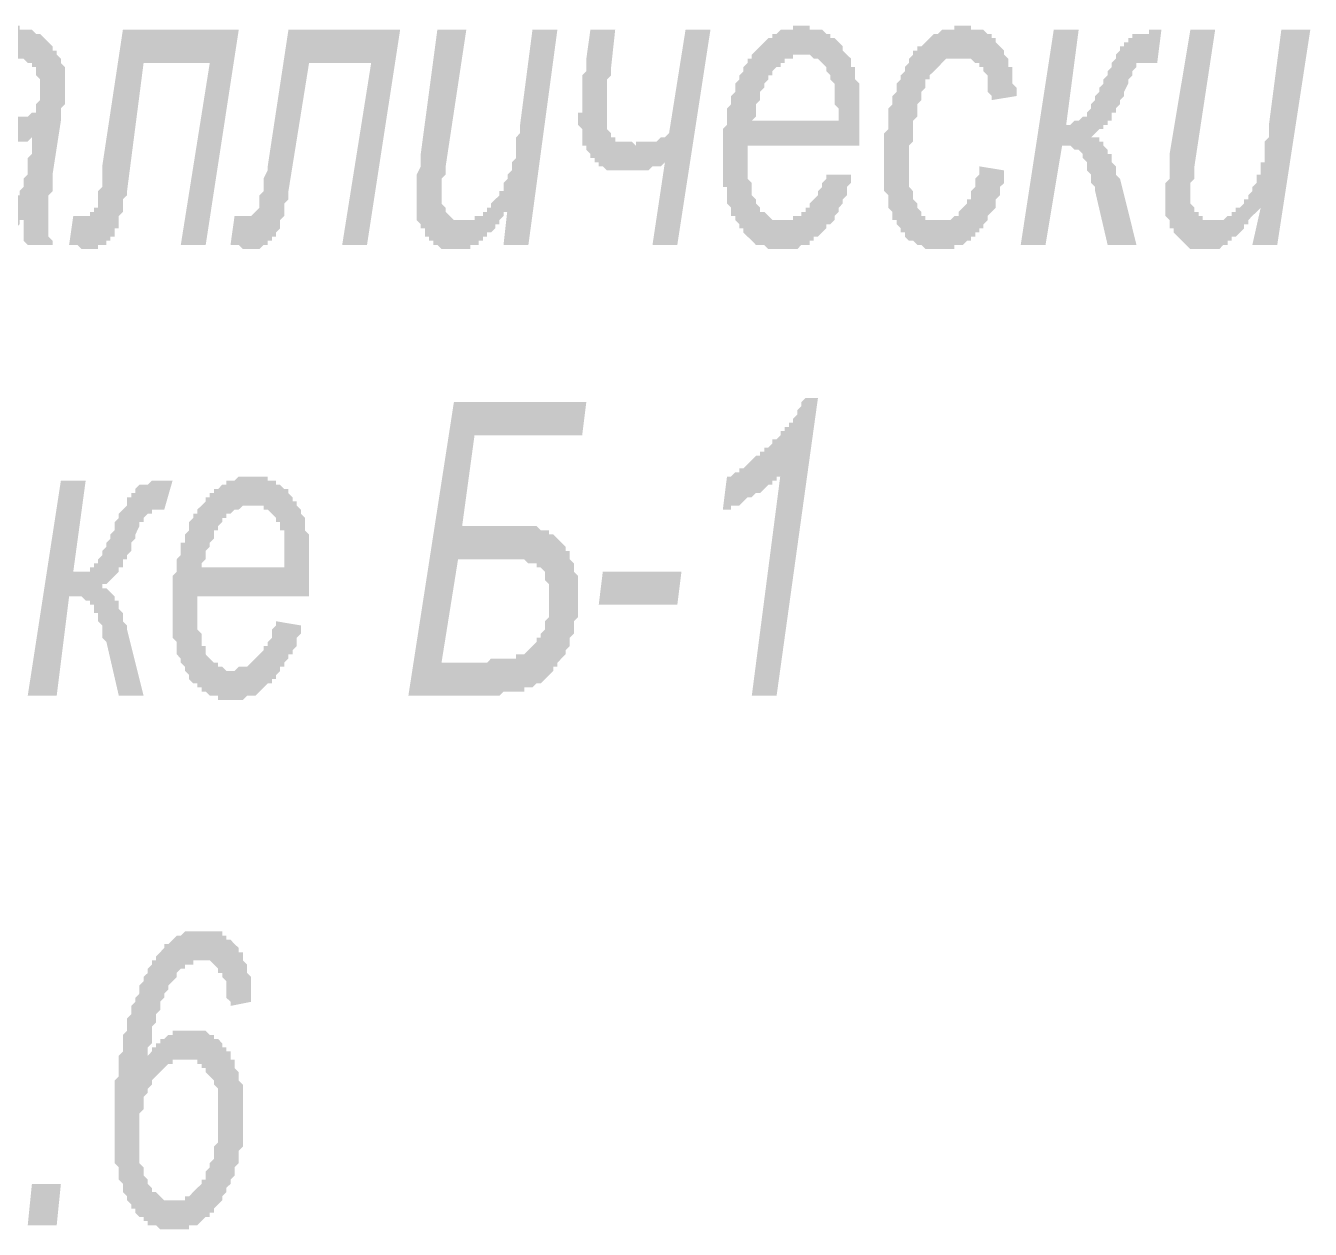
# Model space of a CAD drawing. Header units: millimetres. Extents: x 1372 to 666090, y 1285 to 31551.
# Drawn here: x 575433 to 576728, y 9583 to 10797 of the extents above; entities that cross this region are included whole.
import ezdxf

# ---------------------------------------------------------------- set-up
doc = ezdxf.new("R2010")
doc.units = ezdxf.units.MM
doc.layers.add('PDF _75-АЗ Штамп', color=7, linetype='Continuous')

msp = doc.modelspace()

# ---------------------------------------------------------------- hatches: boundary and pattern name
at = {"layer": 'PDF _75-АЗ Штамп', "transparency": 33554559}
h = msp.add_hatch(color=256, dxfattribs=at)
h.paths.add_polyline_path([(575431, 10600.7), (575426.9, 10600.7), (575426.9, 10596.5), (575422.7, 10592.4), (575422.7, 10592.4), (575418.5, 10588.2), (575414.4, 10588.2), (575414.4, 10584), (575410.2, 10584), (575410.2, 10579.9), (575406, 10579.9), (575406, 10579.9), (575401.9, 10575.7), (575397.7, 10575.7), (575397.7, 10575.7), (575393.5, 10571.5), (575389.3, 10571.5), (575389.3, 10571.5), (575385.2, 10571.5), (575381, 10571.5), (575381, 10571.5), (575376.8, 10571.5), (575376.8, 10571.5), (575372.7, 10571.5), (575368.5, 10571.5), (575368.5, 10571.5), (575364.3, 10571.5), (575360.1, 10575.7), (575360.1, 10575.7), (575356, 10575.7), (575351.8, 10579.9), (575351.8, 10579.9), (575347.6, 10584), (575347.6, 10584), (575343.5, 10588.2), (575343.5, 10592.4), (575339.3, 10592.4), (575339.3, 10596.5), (575339.3, 10600.7), (575335.1, 10604.9), (575335.1, 10609), (575335.1, 10609), (575335.1, 10613.2), (575335.1, 10617.4), (575331, 10621.6), (575331, 10625.7), (575331, 10629.9), (575331, 10634.1), (575331, 10638.2), (575331, 10642.4), (575331, 10646.6), (575335.1, 10650.8), (575335.1, 10654.9), (575335.1, 10659.1), (575335.1, 10659.1), (575339.3, 10663.3), (575339.3, 10663.3), (575339.3, 10667.4), (575339.3, 10671.6), (575343.5, 10675.8), (575343.5, 10675.8), (575347.6, 10679.9), (575347.6, 10684.1), (575351.8, 10684.1), (575351.8, 10688.3), (575356, 10688.3), (575356, 10692.5), (575360.1, 10692.5), (575364.3, 10692.5), (575364.3, 10696.6), (575368.5, 10696.6), (575372.7, 10696.6), (575372.7, 10696.6), (575376.8, 10700.8), (575376.8, 10700.8), (575381, 10700.8), (575381, 10700.8), (575385.2, 10700.8), (575385.2, 10700.8), (575389.3, 10700.8), (575393.5, 10700.8), (575397.7, 10700.8), (575401.9, 10700.8), (575401.9, 10700.8), (575406, 10700.8), (575410.2, 10705), (575414.4, 10705), (575418.5, 10705), (575418.5, 10705), (575422.7, 10705), (575426.9, 10705), (575431, 10705), (575431, 10705), (575435.2, 10705), (575439.4, 10709.1), (575439.4, 10709.1), (575443.6, 10709.1), (575443.6, 10709.1), (575443.6, 10709.1), (575443.6, 10713.3), (575443.6, 10717.5), (575447.7, 10721.7), (575447.7, 10725.8), (575447.7, 10730), (575447.7, 10734.2), (575447.7, 10734.2), (575447.7, 10738.3), (575447.7, 10742.5), (575443.6, 10746.7), (575443.6, 10750.8), (575443.6, 10755), (575439.4, 10755), (575439.4, 10759.2), (575435.2, 10759.2), (575435.2, 10759.2), (575431, 10763.4), (575426.9, 10763.4), (575426.9, 10763.4), (575422.7, 10763.4), (575418.5, 10763.4), (575418.5, 10763.4), (575414.4, 10763.4), (575410.2, 10763.4), (575406, 10763.4), (575406, 10763.4), (575401.9, 10763.4), (575397.7, 10763.4), (575397.7, 10763.4), (575393.5, 10759.2), (575393.5, 10759.2), (575389.3, 10755), (575389.3, 10755), (575385.2, 10750.8), (575385.2, 10750.8), (575381, 10746.7), (575381, 10742.5), (575376.8, 10742.5), (575376.8, 10738.3), (575376.8, 10734.2), (575372.7, 10730), (575372.7, 10725.8), (575372.7, 10725.8), (575347.6, 10730), (575347.6, 10734.2), (575347.6, 10738.3), (575351.8, 10742.5), (575351.8, 10746.7), (575351.8, 10746.7), (575356, 10750.8), (575356, 10755), (575356, 10759.2), (575360.1, 10763.4), (575360.1, 10763.4), (575364.3, 10767.5), (575364.3, 10771.7), (575368.5, 10771.7), (575368.5, 10775.9), (575372.7, 10775.9), (575372.7, 10780), (575372.7, 10780), (575376.8, 10784.2), (575381, 10784.2), (575381, 10784.2), (575385.2, 10788.4), (575385.2, 10788.4), (575389.3, 10788.4), (575393.5, 10792.6), (575393.5, 10792.6), (575397.7, 10792.6), (575401.9, 10792.6), (575401.9, 10792.6), (575406, 10796.7), (575410.2, 10796.7), (575414.4, 10796.7), (575414.4, 10796.7), (575414.4, 10796.7), (575418.5, 10796.7), (575422.7, 10796.7), (575426.9, 10796.7), (575426.9, 10792.6), (575431, 10792.6), (575435.2, 10792.6), (575435.2, 10792.6), (575439.4, 10792.6), (575443.6, 10788.4), (575443.6, 10788.4), (575447.7, 10788.4), (575451.9, 10784.2), (575451.9, 10784.2), (575456.1, 10780), (575456.1, 10780), (575460.2, 10775.9), (575460.2, 10775.9), (575460.2, 10771.7), (575464.4, 10771.7), (575464.4, 10767.5), (575468.6, 10763.4), (575468.6, 10759.2), (575468.6, 10759.2), (575472.8, 10755), (575472.8, 10750.8), (575472.8, 10746.7), (575472.8, 10742.5), (575472.8, 10738.3), (575472.8, 10734.2), (575472.8, 10734.2), (575472.8, 10730), (575472.8, 10725.8), (575472.8, 10721.7), (575472.8, 10717.5), (575468.6, 10713.3), (575468.6, 10709.1), (575468.6, 10705), (575468.6, 10700.8), (575460.2, 10646.6), (575460.2, 10642.4), (575460.2, 10638.2), (575460.2, 10629.9), (575456.1, 10625.7), (575456.1, 10621.6), (575456.1, 10617.4), (575456.1, 10617.4), (575456.1, 10613.2), (575456.1, 10609), (575456.1, 10604.9), (575456.1, 10604.9), (575456.1, 10600.7), (575456.1, 10596.5), (575456.1, 10592.4), (575456.1, 10592.4), (575456.1, 10584), (575460.2, 10579.9), (575460.2, 10575.7), (575460.2, 10575.7), (575435.2, 10575.7), (575431, 10579.9), (575431, 10584), (575431, 10588.2), (575431, 10592.4), (575431, 10596.5), (575431, 10600.7), (575431, 10600.7)], flags=0)
h.paths.add_polyline_path([(575439.4, 10684.1), (575439.4, 10684.1), (575435.2, 10679.9), (575431, 10679.9), (575431, 10679.9), (575426.9, 10679.9), (575426.9, 10679.9), (575422.7, 10679.9), (575422.7, 10679.9), (575418.5, 10675.8), (575414.4, 10675.8), (575414.4, 10675.8), (575410.2, 10675.8), (575406, 10675.8), (575406, 10675.8), (575401.9, 10675.8), (575397.7, 10675.8), (575393.5, 10675.8), (575389.3, 10671.6), (575389.3, 10671.6), (575385.2, 10671.6), (575381, 10671.6), (575381, 10671.6), (575376.8, 10671.6), (575376.8, 10667.4), (575376.8, 10667.4), (575372.7, 10667.4), (575372.7, 10667.4), (575368.5, 10663.3), (575364.3, 10659.1), (575364.3, 10659.1), (575364.3, 10654.9), (575364.3, 10654.9), (575360.1, 10650.8), (575360.1, 10646.6), (575360.1, 10642.4), (575360.1, 10638.2), (575356, 10638.2), (575356, 10634.1), (575356, 10629.9), (575360.1, 10625.7), (575360.1, 10621.6), (575360.1, 10617.4), (575360.1, 10613.2), (575364.3, 10613.2), (575364.3, 10609), (575364.3, 10609), (575368.5, 10604.9), (575368.5, 10604.9), (575372.7, 10600.7), (575372.7, 10600.7), (575376.8, 10600.7), (575381, 10600.7), (575381, 10600.7), (575385.2, 10600.7), (575385.2, 10600.7), (575389.3, 10600.7), (575393.5, 10600.7), (575393.5, 10600.7), (575397.7, 10600.7), (575401.9, 10600.7), (575401.9, 10604.9), (575406, 10604.9), (575410.2, 10604.9), (575410.2, 10609), (575414.4, 10609), (575414.4, 10613.2), (575418.5, 10617.4), (575418.5, 10617.4), (575422.7, 10621.6), (575422.7, 10625.7), (575426.9, 10625.7), (575426.9, 10629.9), (575431, 10634.1), (575431, 10634.1), (575431, 10638.2), (575431, 10642.4), (575431, 10642.4), (575435.2, 10646.6), (575435.2, 10650.8), (575435.2, 10654.9), (575435.2, 10659.1), (575435.2, 10663.3), (575439.4, 10667.4), (575439.4, 10671.6), (575439.4, 10675.8), (575439.4, 10679.9), (575439.4, 10684.1)], flags=0)
for points in [[(575531.1, 10792.6), (575647.9, 10792.6), (575614.6, 10575.7), (575589.5, 10575.7), (575618.7, 10759.2), (575552, 10759.2), (575535.3, 10629.9), (575535.3, 10625.7), (575531.1, 10621.6), (575531.1, 10617.4), (575531.1, 10613.2), (575531.1, 10609), (575527, 10604.9), (575527, 10600.7), (575527, 10596.5), (575527, 10592.4), (575522.8, 10592.4), (575522.8, 10588.2), (575522.8, 10588.2), (575522.8, 10584), (575518.6, 10584), (575518.6, 10579.9), (575514.5, 10579.9), (575514.5, 10575.7), (575510.3, 10575.7), (575506.1, 10575.7), (575506.1, 10571.5), (575501.9, 10571.5), (575497.8, 10571.5), (575497.8, 10571.5), (575493.6, 10571.5), (575493.6, 10571.5), (575489.4, 10571.5), (575489.4, 10571.5), (575485.3, 10575.7), (575481.1, 10575.7), (575476.9, 10575.7), (575476.9, 10575.7), (575481.1, 10604.9), (575481.1, 10604.9), (575485.3, 10604.9), (575489.4, 10604.9), (575489.4, 10604.9), (575493.6, 10604.9), (575497.8, 10604.9), (575497.8, 10609), (575501.9, 10609), (575501.9, 10613.2), (575501.9, 10613.2), (575506.1, 10613.2), (575506.1, 10617.4), (575506.1, 10617.4), (575506.1, 10621.6), (575506.1, 10625.7), (575506.1, 10629.9), (575510.3, 10634.1), (575510.3, 10638.2), (575510.3, 10642.4), (575510.3, 10650.8), (575510.3, 10654.9)], [(575698, 10792.6), (575810.6, 10792.6), (575777.2, 10575.7), (575752.2, 10575.7), (575781.4, 10759.2), (575718.8, 10759.2), (575698, 10629.9), (575698, 10625.7), (575698, 10621.6), (575693.8, 10617.4), (575693.8, 10613.2), (575693.8, 10609), (575693.8, 10604.9), (575689.6, 10600.7), (575689.6, 10596.5), (575689.6, 10592.4), (575689.6, 10592.4), (575685.5, 10588.2), (575685.5, 10588.2), (575685.5, 10584), (575681.3, 10584), (575681.3, 10579.9), (575677.1, 10579.9), (575677.1, 10575.7), (575672.9, 10575.7), (575672.9, 10575.7), (575668.8, 10571.5), (575664.6, 10571.5), (575660.4, 10571.5), (575660.4, 10571.5), (575660.4, 10571.5), (575656.3, 10571.5), (575656.3, 10571.5), (575652.1, 10571.5), (575647.9, 10575.7), (575643.7, 10575.7), (575643.7, 10575.7), (575639.6, 10575.7), (575643.7, 10604.9), (575647.9, 10604.9), (575647.9, 10604.9), (575652.1, 10604.9), (575656.3, 10604.9), (575656.3, 10604.9), (575660.4, 10604.9), (575664.6, 10609), (575664.6, 10609), (575668.8, 10613.2), (575668.8, 10613.2), (575668.8, 10613.2), (575668.8, 10617.4), (575668.8, 10617.4), (575668.8, 10621.6), (575668.8, 10625.7), (575672.9, 10629.9), (575672.9, 10634.1), (575672.9, 10638.2), (575672.9, 10642.4), (575677.1, 10650.8), (575677.1, 10654.9)], [(575919, 10613.2), (575919, 10609), (575914.8, 10609), (575914.8, 10604.9), (575910.7, 10600.7), (575910.7, 10596.5), (575906.5, 10596.5), (575906.5, 10592.4), (575902.3, 10588.2), (575898.2, 10588.2), (575898.2, 10584), (575894, 10584), (575894, 10579.9), (575889.8, 10579.9), (575889.8, 10575.7), (575885.6, 10575.7), (575881.5, 10575.7), (575881.5, 10571.5), (575877.3, 10571.5), (575877.3, 10571.5), (575873.1, 10571.5), (575869, 10571.5), (575869, 10571.5), (575864.8, 10571.5), (575864.8, 10571.5), (575860.6, 10571.5), (575860.6, 10571.5), (575856.5, 10571.5), (575852.3, 10571.5), (575852.3, 10571.5), (575848.1, 10575.7), (575843.9, 10575.7), (575843.9, 10579.9), (575839.8, 10579.9), (575839.8, 10584), (575835.6, 10584), (575835.6, 10588.2), (575835.6, 10592.4), (575831.4, 10592.4), (575831.4, 10596.5), (575827.3, 10600.7), (575827.3, 10604.9), (575827.3, 10609), (575827.3, 10613.2), (575827.3, 10617.4), (575827.3, 10621.6), (575827.3, 10621.6), (575827.3, 10625.7), (575827.3, 10629.9), (575827.3, 10629.9), (575827.3, 10634.1), (575827.3, 10638.2), (575827.3, 10642.4), (575827.3, 10646.6), (575831.4, 10654.9), (575831.4, 10659.1), (575831.4, 10663.3), (575831.4, 10667.4), (575848.1, 10792.6), (575877.3, 10792.6), (575856.5, 10654.9), (575856.5, 10646.6), (575852.3, 10642.4), (575852.3, 10638.2), (575852.3, 10634.1), (575852.3, 10629.9), (575852.3, 10625.7), (575852.3, 10625.7), (575852.3, 10621.6), (575852.3, 10617.4), (575856.5, 10613.2), (575856.5, 10609), (575856.5, 10609), (575856.5, 10609), (575860.6, 10604.9), (575860.6, 10604.9), (575864.8, 10600.7), (575869, 10600.7), (575869, 10600.7), (575873.1, 10600.7), (575877.3, 10600.7), (575877.3, 10600.7), (575881.5, 10600.7), (575885.6, 10600.7), (575885.6, 10604.9), (575889.8, 10604.9), (575894, 10604.9), (575894, 10609), (575898.2, 10609), (575898.2, 10613.2), (575902.3, 10613.2), (575902.3, 10617.4), (575906.5, 10621.6), (575906.5, 10621.6), (575910.7, 10625.7), (575910.7, 10629.9), (575914.8, 10629.9), (575914.8, 10634.1), (575914.8, 10638.2), (575919, 10642.4), (575919, 10646.6), (575919, 10646.6), (575923.2, 10650.8), (575923.2, 10654.9), (575923.2, 10659.1), (575923.2, 10659.1), (575927.4, 10663.3), (575927.4, 10667.4), (575927.4, 10671.6), (575927.4, 10675.8), (575927.4, 10679.9), (575927.4, 10684.1), (575931.5, 10688.3), (575931.5, 10692.5), (575931.5, 10696.6), (575944, 10792.6), (575969.1, 10792.6), (575939.9, 10575.7), (575914.8, 10575.7)], [(576002.4, 10792.6), (576027.4, 10792.6), (576023.3, 10755), (576023.3, 10746.7), (576019.1, 10742.5), (576019.1, 10738.3), (576019.1, 10734.2), (576019.1, 10730), (576019.1, 10725.8), (576019.1, 10721.7), (576019.1, 10717.5), (576019.1, 10713.3), (576019.1, 10709.1), (576019.1, 10709.1), (576019.1, 10705), (576019.1, 10700.8), (576019.1, 10696.6), (576019.1, 10692.5), (576019.1, 10692.5), (576023.3, 10688.3), (576023.3, 10684.1), (576023.3, 10684.1), (576027.4, 10684.1), (576027.4, 10679.9), (576031.6, 10679.9), (576035.8, 10679.9), (576035.8, 10679.9), (576040, 10679.9), (576044.1, 10679.9), (576048.3, 10675.8), (576048.3, 10675.8), (576048.3, 10679.9), (576052.5, 10679.9), (576056.6, 10679.9), (576060.8, 10679.9), (576060.8, 10679.9), (576065, 10679.9), (576069.2, 10679.9), (576069.2, 10679.9), (576073.3, 10684.1), (576077.5, 10684.1), (576077.5, 10684.1), (576081.7, 10688.3), (576098.3, 10792.6), (576123.4, 10792.6), (576090, 10575.7), (576065, 10575.7), (576077.5, 10659.1), (576073.3, 10654.9), (576069.2, 10654.9), (576069.2, 10654.9), (576065, 10654.9), (576060.8, 10650.8), (576060.8, 10650.8), (576056.6, 10650.8), (576052.5, 10650.8), (576052.5, 10650.8), (576048.3, 10650.8), (576044.1, 10650.8), (576044.1, 10650.8), (576040, 10650.8), (576035.8, 10650.8), (576035.8, 10650.8), (576031.6, 10650.8), (576027.4, 10650.8), (576023.3, 10650.8), (576023.3, 10650.8), (576019.1, 10650.8), (576014.9, 10654.9), (576014.9, 10654.9), (576010.8, 10654.9), (576010.8, 10659.1), (576006.6, 10659.1), (576006.6, 10663.3), (576006.6, 10663.3), (576002.4, 10663.3), (576002.4, 10667.4), (575998.3, 10671.6), (575998.3, 10675.8), (575994.1, 10675.8), (575994.1, 10679.9), (575994.1, 10684.1), (575994.1, 10688.3), (575994.1, 10692.5), (575989.9, 10696.6), (575989.9, 10700.8), (575989.9, 10700.8), (575989.9, 10705), (575989.9, 10705), (575989.9, 10709.1), (575994.1, 10709.1), (575994.1, 10713.3), (575994.1, 10717.5), (575994.1, 10721.7), (575994.1, 10725.8), (575994.1, 10730), (575994.1, 10734.2), (575994.1, 10738.3), (575994.1, 10746.7), (575998.3, 10750.8), (575998.3, 10759.2), (575998.3, 10763.4)], [(576394.5, 10654.9), (576419.5, 10650.8), (576419.5, 10646.6), (576419.5, 10642.4), (576419.5, 10638.2), (576415.3, 10634.1), (576415.3, 10629.9), (576415.3, 10625.7), (576411.1, 10621.6), (576411.1, 10617.4), (576411.1, 10613.2), (576407, 10609), (576407, 10609), (576402.8, 10604.9), (576402.8, 10600.7), (576402.8, 10600.7), (576398.6, 10596.5), (576398.6, 10592.4), (576394.5, 10592.4), (576394.5, 10588.2), (576390.3, 10588.2), (576390.3, 10584), (576386.1, 10584), (576386.1, 10579.9), (576382, 10579.9), (576377.8, 10575.7), (576377.8, 10575.7), (576373.6, 10575.7), (576369.4, 10575.7), (576369.4, 10571.5), (576365.3, 10571.5), (576361.1, 10571.5), (576361.1, 10571.5), (576356.9, 10571.5), (576352.8, 10571.5), (576352.8, 10571.5), (576348.6, 10571.5), (576348.6, 10571.5), (576344.4, 10571.5), (576340.2, 10571.5), (576340.2, 10571.5), (576336.1, 10575.7), (576331.9, 10575.7), (576331.9, 10575.7), (576327.7, 10579.9), (576327.7, 10579.9), (576323.6, 10579.9), (576319.4, 10584), (576319.4, 10588.2), (576315.2, 10588.2), (576315.2, 10592.4), (576315.2, 10592.4), (576311.1, 10596.5), (576311.1, 10600.7), (576306.9, 10600.7), (576306.9, 10604.9), (576306.9, 10609), (576302.7, 10613.2), (576302.7, 10613.2), (576302.7, 10617.4), (576302.7, 10621.6), (576302.7, 10625.7), (576298.5, 10629.9), (576298.5, 10634.1), (576298.5, 10638.2), (576298.5, 10642.4), (576298.5, 10646.6), (576298.5, 10650.8), (576298.5, 10654.9), (576298.5, 10654.9), (576298.5, 10659.1), (576298.5, 10663.3), (576298.5, 10667.4), (576298.5, 10671.6), (576298.5, 10675.8), (576298.5, 10679.9), (576298.5, 10684.1), (576298.5, 10688.3), (576302.7, 10692.5), (576302.7, 10696.6), (576302.7, 10700.8), (576302.7, 10705), (576302.7, 10709.1), (576302.7, 10713.3), (576306.9, 10717.5), (576306.9, 10721.7), (576306.9, 10725.8), (576306.9, 10725.8), (576311.1, 10730), (576311.1, 10734.2), (576311.1, 10738.3), (576315.2, 10742.5), (576315.2, 10746.7), (576315.2, 10746.7), (576319.4, 10750.8), (576319.4, 10755), (576323.6, 10759.2), (576323.6, 10763.4), (576323.6, 10763.4), (576327.7, 10767.5), (576327.7, 10771.7), (576331.9, 10771.7), (576331.9, 10775.9), (576336.1, 10775.9), (576336.1, 10775.9), (576340.2, 10780), (576340.2, 10780), (576344.4, 10784.2), (576344.4, 10784.2), (576348.6, 10788.4), (576352.8, 10788.4), (576352.8, 10788.4), (576356.9, 10792.6), (576361.1, 10792.6), (576361.1, 10792.6), (576365.3, 10792.6), (576369.4, 10792.6), (576369.4, 10796.7), (576373.6, 10796.7), (576377.8, 10796.7), (576377.8, 10796.7), (576382, 10796.7), (576386.1, 10796.7), (576386.1, 10792.6), (576390.3, 10792.6), (576394.5, 10792.6), (576394.5, 10792.6), (576398.6, 10792.6), (576402.8, 10788.4), (576402.8, 10788.4), (576407, 10788.4), (576407, 10784.2), (576411.1, 10784.2), (576411.1, 10780), (576415.3, 10775.9), (576415.3, 10775.9), (576419.5, 10771.7), (576419.5, 10771.7), (576419.5, 10767.5), (576423.7, 10763.4), (576423.7, 10759.2), (576423.7, 10755), (576427.8, 10755), (576427.8, 10750.8), (576427.8, 10746.7), (576427.8, 10742.5), (576427.8, 10738.3), (576432, 10734.2), (576432, 10730), (576432, 10725.8), (576432, 10725.8), (576407, 10721.7), (576407, 10725.8), (576402.8, 10730), (576402.8, 10734.2), (576402.8, 10738.3), (576402.8, 10742.5), (576402.8, 10746.7), (576398.6, 10750.8), (576398.6, 10750.8), (576398.6, 10755), (576394.5, 10755), (576394.5, 10759.2), (576390.3, 10759.2), (576386.1, 10763.4), (576386.1, 10763.4), (576382, 10763.4), (576377.8, 10763.4), (576377.8, 10763.4), (576373.6, 10763.4), (576373.6, 10763.4), (576369.4, 10763.4), (576365.3, 10763.4), (576365.3, 10763.4), (576361.1, 10763.4), (576356.9, 10759.2), (576356.9, 10759.2), (576352.8, 10755), (576352.8, 10755), (576348.6, 10750.8), (576348.6, 10750.8), (576348.6, 10750.8), (576344.4, 10746.7), (576344.4, 10742.5), (576340.2, 10742.5), (576340.2, 10738.3), (576340.2, 10734.2), (576336.1, 10730), (576336.1, 10725.8), (576336.1, 10721.7), (576331.9, 10717.5), (576331.9, 10713.3), (576331.9, 10709.1), (576331.9, 10709.1), (576331.9, 10705), (576327.7, 10700.8), (576327.7, 10696.6), (576327.7, 10692.5), (576327.7, 10688.3), (576327.7, 10684.1), (576327.7, 10679.9), (576323.6, 10675.8), (576323.6, 10671.6), (576323.6, 10667.4), (576323.6, 10663.3), (576323.6, 10659.1), (576323.6, 10654.9), (576323.6, 10654.9), (576323.6, 10650.8), (576323.6, 10642.4), (576323.6, 10638.2), (576323.6, 10634.1), (576327.7, 10629.9), (576327.7, 10625.7), (576327.7, 10625.7), (576327.7, 10621.6), (576331.9, 10617.4), (576331.9, 10613.2), (576331.9, 10613.2), (576336.1, 10609), (576336.1, 10604.9), (576340.2, 10604.9), (576340.2, 10600.7), (576344.4, 10600.7), (576348.6, 10600.7), (576348.6, 10600.7), (576352.8, 10600.7), (576352.8, 10600.7), (576356.9, 10600.7), (576361.1, 10600.7), (576361.1, 10600.7), (576365.3, 10600.7), (576365.3, 10600.7), (576369.4, 10604.9), (576373.6, 10604.9), (576373.6, 10609), (576377.8, 10613.2), (576377.8, 10613.2), (576377.8, 10613.2), (576382, 10617.4), (576382, 10621.6), (576386.1, 10621.6), (576386.1, 10625.7), (576386.1, 10629.9), (576390.3, 10634.1), (576390.3, 10638.2), (576390.3, 10642.4), (576394.5, 10646.6), (576394.5, 10650.8), (576394.5, 10654.9), (576394.5, 10654.9)], [(576469.5, 10792.6), (576494.6, 10792.6), (576482, 10696.6), (576486.2, 10696.6), (576486.2, 10696.6), (576490.4, 10700.8), (576494.6, 10700.8), (576494.6, 10700.8), (576498.7, 10705), (576498.7, 10705), (576502.9, 10705), (576502.9, 10709.1), (576502.9, 10709.1), (576507.1, 10713.3), (576507.1, 10713.3), (576507.1, 10717.5), (576511.2, 10721.7), (576511.2, 10725.8), (576515.4, 10730), (576515.4, 10734.2), (576519.6, 10738.3), (576519.6, 10742.5), (576519.6, 10742.5), (576523.8, 10746.7), (576523.8, 10750.8), (576527.9, 10755), (576527.9, 10759.2), (576532.1, 10763.4), (576532.1, 10767.5), (576536.3, 10771.7), (576536.3, 10771.7), (576536.3, 10775.9), (576540.4, 10775.9), (576540.4, 10780), (576540.4, 10780), (576544.6, 10780), (576544.6, 10784.2), (576548.8, 10784.2), (576548.8, 10788.4), (576552.9, 10788.4), (576552.9, 10788.4), (576557.1, 10788.4), (576561.3, 10788.4), (576565.5, 10788.4), (576565.5, 10792.6), (576578, 10792.6), (576573.8, 10759.2), (576565.5, 10759.2), (576565.5, 10759.2), (576561.3, 10759.2), (576557.1, 10759.2), (576557.1, 10759.2), (576552.9, 10759.2), (576552.9, 10755), (576552.9, 10755), (576548.8, 10750.8), (576548.8, 10746.7), (576544.6, 10742.5), (576544.6, 10738.3), (576544.6, 10738.3), (576540.4, 10730), (576540.4, 10725.8), (576536.3, 10721.7), (576536.3, 10721.7), (576536.3, 10717.5), (576532.1, 10713.3), (576532.1, 10709.1), (576527.9, 10709.1), (576527.9, 10705), (576527.9, 10700.8), (576527.9, 10700.8), (576523.8, 10700.8), (576523.8, 10696.6), (576519.6, 10696.6), (576519.6, 10692.5), (576515.4, 10692.5), (576511.2, 10688.3), (576511.2, 10688.3), (576507.1, 10684.1), (576511.2, 10684.1), (576515.4, 10684.1), (576515.4, 10679.9), (576519.6, 10679.9), (576519.6, 10675.8), (576523.8, 10671.6), (576523.8, 10671.6), (576523.8, 10667.4), (576527.9, 10667.4), (576527.9, 10663.3), (576527.9, 10659.1), (576532.1, 10654.9), (576532.1, 10650.8), (576532.1, 10646.6), (576536.3, 10642.4), (576536.3, 10642.4), (576552.9, 10575.7), (576523.8, 10575.7), (576511.2, 10629.9), (576511.2, 10634.1), (576507.1, 10638.2), (576507.1, 10642.4), (576507.1, 10646.6), (576502.9, 10650.8), (576502.9, 10654.9), (576502.9, 10659.1), (576498.7, 10663.3), (576498.7, 10663.3), (576498.7, 10667.4), (576498.7, 10667.4), (576494.6, 10671.6), (576494.6, 10671.6), (576490.4, 10671.6), (576486.2, 10675.8), (576486.2, 10675.8), (576482, 10675.8), (576477.9, 10675.8), (576477.9, 10675.8), (576461.2, 10575.7), (576436.2, 10575.7)], [(576678.1, 10613.2), (576673.9, 10609), (576673.9, 10609), (576669.7, 10604.9), (576665.6, 10600.7), (576665.6, 10596.5), (576661.4, 10596.5), (576661.4, 10592.4), (576657.2, 10588.2), (576657.2, 10588.2), (576653, 10584), (576648.9, 10584), (576648.9, 10579.9), (576644.7, 10579.9), (576644.7, 10575.7), (576640.5, 10575.7), (576640.5, 10575.7), (576636.4, 10571.5), (576632.2, 10571.5), (576632.2, 10571.5), (576628, 10571.5), (576628, 10571.5), (576623.8, 10571.5), (576623.8, 10571.5), (576619.7, 10571.5), (576619.7, 10571.5), (576615.5, 10571.5), (576611.3, 10571.5), (576611.3, 10571.5), (576607.2, 10571.5), (576603, 10575.7), (576603, 10575.7), (576598.8, 10579.9), (576598.8, 10579.9), (576594.7, 10584), (576594.7, 10584), (576590.5, 10588.2), (576590.5, 10592.4), (576586.3, 10592.4), (576586.3, 10596.5), (576586.3, 10600.7), (576582.1, 10604.9), (576582.1, 10609), (576582.1, 10613.2), (576582.1, 10617.4), (576582.1, 10621.6), (576582.1, 10621.6), (576582.1, 10625.7), (576582.1, 10629.9), (576582.1, 10629.9), (576582.1, 10634.1), (576582.1, 10638.2), (576586.3, 10642.4), (576586.3, 10646.6), (576586.3, 10654.9), (576586.3, 10659.1), (576586.3, 10663.3), (576586.3, 10667.4), (576607.2, 10792.6), (576632.2, 10792.6), (576611.3, 10654.9), (576611.3, 10646.6), (576611.3, 10642.4), (576607.2, 10638.2), (576607.2, 10634.1), (576607.2, 10629.9), (576607.2, 10625.7), (576607.2, 10625.7), (576607.2, 10621.6), (576607.2, 10617.4), (576611.3, 10613.2), (576611.3, 10609), (576611.3, 10609), (576615.5, 10609), (576615.5, 10604.9), (576619.7, 10604.9), (576619.7, 10600.7), (576623.8, 10600.7), (576628, 10600.7), (576628, 10600.7), (576632.2, 10600.7), (576636.4, 10600.7), (576636.4, 10600.7), (576640.5, 10600.7), (576644.7, 10604.9), (576644.7, 10604.9), (576648.9, 10604.9), (576648.9, 10609), (576653, 10609), (576653, 10613.2), (576657.2, 10613.2), (576661.4, 10617.4), (576661.4, 10621.6), (576665.6, 10621.6), (576665.6, 10625.7), (576669.7, 10629.9), (576669.7, 10629.9), (576669.7, 10634.1), (576673.9, 10638.2), (576673.9, 10642.4), (576673.9, 10646.6), (576678.1, 10646.6), (576678.1, 10650.8), (576678.1, 10654.9), (576678.1, 10659.1), (576682.2, 10659.1), (576682.2, 10663.3), (576682.2, 10667.4), (576682.2, 10671.6), (576682.2, 10675.8), (576682.2, 10679.9), (576686.4, 10684.1), (576686.4, 10688.3), (576686.4, 10692.5), (576686.4, 10696.6), (576698.9, 10792.6), (576728.1, 10792.6), (576694.8, 10575.7), (576669.7, 10575.7)], [(576165.1, 10121.1), (576194.3, 10346.3), (576194.3, 10346.3), (576194.3, 10342.1), (576190.1, 10342.1), (576190.1, 10338), (576185.9, 10338), (576185.9, 10333.8), (576181.8, 10333.8), (576177.6, 10329.6), (576177.6, 10329.6), (576173.4, 10325.4), (576173.4, 10325.4), (576169.2, 10325.4), (576165.1, 10321.3), (576165.1, 10321.3), (576160.9, 10321.3), (576156.7, 10317.1), (576156.7, 10317.1), (576152.6, 10312.9), (576148.4, 10312.9), (576144.2, 10312.9), (576144.2, 10308.8), (576140.1, 10308.8), (576135.9, 10308.8), (576140.1, 10342.1), (576144.2, 10342.1), (576148.4, 10346.3), (576148.4, 10346.3), (576152.6, 10346.3), (576152.6, 10350.5), (576156.7, 10350.5), (576160.9, 10354.6), (576160.9, 10354.6), (576165.1, 10358.8), (576165.1, 10358.8), (576169.2, 10363), (576173.4, 10363), (576173.4, 10367.1), (576177.6, 10367.1), (576177.6, 10371.3), (576181.8, 10371.3), (576185.9, 10375.5), (576185.9, 10379.7), (576190.1, 10379.7), (576194.3, 10383.8), (576194.3, 10388), (576198.4, 10388), (576198.4, 10392.2), (576202.6, 10392.2), (576202.6, 10396.3), (576206.8, 10396.3), (576206.8, 10400.5), (576206.8, 10400.5), (576211, 10404.7), (576211, 10404.7), (576211, 10408.9), (576215.1, 10413), (576215.1, 10417.2), (576219.3, 10421.4), (576219.3, 10421.4), (576231.8, 10421.4), (576190.1, 10121.1)], [(575468.6, 10338), (575493.6, 10338), (575481.1, 10246.2), (575485.3, 10246.2), (575489.4, 10246.2), (575493.6, 10246.2), (575493.6, 10246.2), (575497.8, 10246.2), (575497.8, 10250.4), (575501.9, 10250.4), (575501.9, 10254.5), (575506.1, 10254.5), (575506.1, 10254.5), (575506.1, 10258.7), (575510.3, 10262.9), (575510.3, 10262.9), (575510.3, 10267.1), (575514.5, 10271.2), (575514.5, 10275.4), (575518.6, 10279.6), (575518.6, 10283.7), (575522.8, 10287.9), (575522.8, 10287.9), (575522.8, 10296.2), (575527, 10300.4), (575527, 10304.6), (575531.1, 10308.8), (575531.1, 10308.8), (575535.3, 10312.9), (575535.3, 10317.1), (575535.3, 10321.3), (575539.5, 10321.3), (575539.5, 10325.4), (575543.7, 10325.4), (575543.7, 10329.6), (575543.7, 10329.6), (575543.7, 10329.6), (575547.8, 10333.8), (575552, 10333.8), (575552, 10333.8), (575556.2, 10333.8), (575560.3, 10338), (575560.3, 10338), (575564.5, 10338), (575568.7, 10338), (575581.2, 10338), (575572.8, 10308.8), (575568.7, 10308.8), (575564.5, 10308.8), (575560.3, 10308.8), (575560.3, 10304.6), (575556.2, 10304.6), (575556.2, 10304.6), (575556.2, 10304.6), (575552, 10300.4), (575552, 10296.2), (575547.8, 10296.2), (575547.8, 10292.1), (575543.7, 10283.7), (575543.7, 10283.7), (575543.7, 10279.6), (575539.5, 10275.4), (575539.5, 10271.2), (575539.5, 10267.1), (575535.3, 10262.9), (575535.3, 10258.7), (575531.1, 10258.7), (575531.1, 10254.5), (575531.1, 10250.4), (575527, 10250.4), (575527, 10250.4), (575527, 10246.2), (575522.8, 10242), (575522.8, 10242), (575518.6, 10237.9), (575518.6, 10237.9), (575514.5, 10233.7), (575510.3, 10233.7), (575510.3, 10233.7), (575510.3, 10229.5), (575514.5, 10229.5), (575518.6, 10225.3), (575518.6, 10225.3), (575522.8, 10221.2), (575522.8, 10221.2), (575522.8, 10217), (575527, 10217), (575527, 10212.8), (575527, 10208.7), (575531.1, 10204.5), (575531.1, 10200.3), (575531.1, 10196.2), (575535.3, 10192), (575535.3, 10187.8), (575535.3, 10187.8), (575552, 10121.1), (575527, 10121.1), (575514.5, 10175.3), (575510.3, 10179.5), (575510.3, 10187.8), (575510.3, 10192), (575506.1, 10196.2), (575506.1, 10200.3), (575506.1, 10204.5), (575501.9, 10204.5), (575501.9, 10208.7), (575501.9, 10212.8), (575497.8, 10212.8), (575497.8, 10212.8), (575497.8, 10217), (575493.6, 10217), (575489.4, 10221.2), (575489.4, 10221.2), (575485.3, 10221.2), (575481.1, 10221.2), (575481.1, 10221.2), (575476.9, 10221.2), (575464.4, 10121.1), (575435.2, 10121.1)]]:
    msp.add_hatch(color=256, dxfattribs=at).paths.add_polyline_path(points)
h = msp.add_hatch(color=256, dxfattribs=at)
h.paths.add_polyline_path([(576240.2, 10646.6), (576265.2, 10646.6), (576265.2, 10642.4), (576265.2, 10638.2), (576261, 10634.1), (576261, 10629.9), (576261, 10625.7), (576261, 10625.7), (576256.8, 10621.6), (576256.8, 10617.4), (576252.7, 10613.2), (576252.7, 10613.2), (576252.7, 10609), (576248.5, 10604.9), (576248.5, 10600.7), (576244.3, 10596.5), (576240.2, 10596.5), (576240.2, 10592.4), (576240.2, 10592.4), (576236, 10588.2), (576236, 10588.2), (576231.8, 10584), (576227.6, 10584), (576227.6, 10579.9), (576223.5, 10579.9), (576223.5, 10575.7), (576219.3, 10575.7), (576215.1, 10575.7), (576215.1, 10575.7), (576211, 10571.5), (576206.8, 10571.5), (576206.8, 10571.5), (576202.6, 10571.5), (576198.4, 10571.5), (576198.4, 10571.5), (576194.3, 10571.5), (576190.1, 10571.5), (576190.1, 10571.5), (576185.9, 10571.5), (576181.8, 10571.5), (576181.8, 10571.5), (576177.6, 10575.7), (576173.4, 10575.7), (576173.4, 10575.7), (576169.2, 10575.7), (576165.1, 10579.9), (576165.1, 10579.9), (576165.1, 10579.9), (576160.9, 10584), (576160.9, 10584), (576156.7, 10588.2), (576156.7, 10592.4), (576152.6, 10592.4), (576152.6, 10596.5), (576148.4, 10600.7), (576148.4, 10604.9), (576144.2, 10604.9), (576144.2, 10609), (576144.2, 10613.2), (576144.2, 10613.2), (576140.1, 10617.4), (576140.1, 10621.6), (576140.1, 10625.7), (576140.1, 10629.9), (576140.1, 10634.1), (576135.9, 10634.1), (576135.9, 10638.2), (576135.9, 10642.4), (576135.9, 10646.6), (576135.9, 10650.8), (576135.9, 10654.9), (576135.9, 10663.3), (576135.9, 10663.3), (576135.9, 10667.4), (576135.9, 10671.6), (576135.9, 10675.8), (576135.9, 10675.8), (576135.9, 10679.9), (576135.9, 10684.1), (576135.9, 10688.3), (576135.9, 10692.5), (576140.1, 10696.6), (576140.1, 10700.8), (576140.1, 10705), (576140.1, 10709.1), (576140.1, 10713.3), (576144.2, 10717.5), (576144.2, 10721.7), (576144.2, 10725.8), (576148.4, 10730), (576148.4, 10730), (576148.4, 10734.2), (576148.4, 10738.3), (576152.6, 10742.5), (576152.6, 10746.7), (576156.7, 10750.8), (576156.7, 10750.8), (576156.7, 10755), (576160.9, 10759.2), (576160.9, 10763.4), (576165.1, 10763.4), (576165.1, 10767.5), (576169.2, 10771.7), (576169.2, 10771.7), (576173.4, 10775.9), (576173.4, 10775.9), (576177.6, 10780), (576177.6, 10780), (576177.6, 10780), (576181.8, 10784.2), (576185.9, 10784.2), (576185.9, 10788.4), (576190.1, 10788.4), (576190.1, 10788.4), (576194.3, 10792.6), (576198.4, 10792.6), (576198.4, 10792.6), (576202.6, 10792.6), (576206.8, 10792.6), (576206.8, 10796.7), (576211, 10796.7), (576215.1, 10796.7), (576215.1, 10796.7), (576219.3, 10796.7), (576223.5, 10796.7), (576223.5, 10792.6), (576227.6, 10792.6), (576231.8, 10792.6), (576231.8, 10792.6), (576236, 10792.6), (576240.2, 10788.4), (576240.2, 10788.4), (576244.3, 10788.4), (576244.3, 10784.2), (576248.5, 10784.2), (576252.7, 10780), (576252.7, 10780), (576256.8, 10775.9), (576256.8, 10775.9), (576256.8, 10771.7), (576261, 10767.5), (576261, 10767.5), (576265.2, 10763.4), (576265.2, 10759.2), (576265.2, 10755), (576269.3, 10755), (576269.3, 10750.8), (576269.3, 10746.7), (576269.3, 10742.5), (576273.5, 10738.3), (576273.5, 10734.2), (576273.5, 10730), (576273.5, 10725.8), (576273.5, 10721.7), (576273.5, 10717.5), (576273.5, 10713.3), (576273.5, 10709.1), (576273.5, 10705), (576273.5, 10700.8), (576273.5, 10696.6), (576273.5, 10692.5), (576273.5, 10688.3), (576273.5, 10684.1), (576273.5, 10679.9), (576273.5, 10675.8), (576273.5, 10675.8), (576160.9, 10675.8), (576160.9, 10667.4), (576160.9, 10663.3), (576160.9, 10663.3), (576160.9, 10659.1), (576160.9, 10654.9), (576160.9, 10646.6), (576160.9, 10642.4), (576165.1, 10638.2), (576165.1, 10634.1), (576165.1, 10634.1), (576165.1, 10629.9), (576165.1, 10625.7), (576169.2, 10621.6), (576169.2, 10621.6), (576169.2, 10617.4), (576169.2, 10617.4), (576173.4, 10613.2), (576173.4, 10609), (576177.6, 10609), (576181.8, 10604.9), (576181.8, 10604.9), (576185.9, 10600.7), (576185.9, 10600.7), (576190.1, 10600.7), (576194.3, 10600.7), (576194.3, 10600.7), (576198.4, 10600.7), (576198.4, 10600.7), (576202.6, 10600.7), (576206.8, 10600.7), (576206.8, 10604.9), (576211, 10604.9), (576215.1, 10604.9), (576215.1, 10609), (576219.3, 10609), (576219.3, 10613.2), (576223.5, 10613.2), (576223.5, 10617.4), (576227.6, 10621.6), (576227.6, 10621.6), (576231.8, 10625.7), (576231.8, 10629.9), (576236, 10634.1), (576236, 10634.1), (576236, 10638.2), (576240.2, 10642.4), (576240.2, 10646.6), (576240.2, 10646.6)], flags=0)
h.paths.add_polyline_path([(576165.1, 10700.8), (576252.7, 10700.8), (576252.7, 10705), (576252.7, 10709.1), (576252.7, 10713.3), (576248.5, 10717.5), (576248.5, 10721.7), (576248.5, 10725.8), (576248.5, 10730), (576248.5, 10734.2), (576248.5, 10738.3), (576244.3, 10742.5), (576244.3, 10746.7), (576244.3, 10746.7), (576240.2, 10750.8), (576240.2, 10750.8), (576240.2, 10755), (576236, 10759.2), (576236, 10759.2), (576231.8, 10763.4), (576231.8, 10763.4), (576227.6, 10763.4), (576223.5, 10767.5), (576223.5, 10767.5), (576219.3, 10767.5), (576215.1, 10767.5), (576215.1, 10767.5), (576211, 10767.5), (576206.8, 10767.5), (576206.8, 10763.4), (576202.6, 10763.4), (576198.4, 10763.4), (576198.4, 10759.2), (576194.3, 10759.2), (576194.3, 10755), (576190.1, 10755), (576185.9, 10750.8), (576185.9, 10750.8), (576185.9, 10746.7), (576181.8, 10746.7), (576181.8, 10742.5), (576177.6, 10738.3), (576177.6, 10738.3), (576177.6, 10734.2), (576173.4, 10730), (576173.4, 10725.8), (576173.4, 10721.7), (576169.2, 10717.5), (576169.2, 10713.3), (576169.2, 10709.1), (576169.2, 10705), (576165.1, 10700.8), (576165.1, 10700.8)], flags=0)
h = msp.add_hatch(color=256, dxfattribs=at)
h.paths.add_polyline_path([(575864.8, 10417.2), (575998.3, 10417.2), (575994.1, 10383.8), (575885.6, 10383.8), (575873.1, 10292.1), (575914.8, 10292.1), (575919, 10292.1), (575923.2, 10292.1), (575927.4, 10292.1), (575931.5, 10292.1), (575931.5, 10292.1), (575935.7, 10292.1), (575939.9, 10292.1), (575944, 10292.1), (575944, 10292.1), (575948.2, 10292.1), (575952.4, 10287.9), (575952.4, 10287.9), (575956.5, 10287.9), (575956.5, 10287.9), (575960.7, 10287.9), (575960.7, 10287.9), (575960.7, 10283.7), (575964.9, 10283.7), (575969.1, 10279.6), (575969.1, 10279.6), (575973.2, 10275.4), (575973.2, 10275.4), (575977.4, 10271.2), (575977.4, 10267.1), (575981.6, 10267.1), (575981.6, 10262.9), (575981.6, 10258.7), (575985.7, 10254.5), (575985.7, 10254.5), (575985.7, 10250.4), (575985.7, 10246.2), (575989.9, 10242), (575989.9, 10237.9), (575989.9, 10233.7), (575989.9, 10229.5), (575989.9, 10225.3), (575989.9, 10221.2), (575989.9, 10217), (575989.9, 10212.8), (575989.9, 10208.7), (575989.9, 10204.5), (575989.9, 10200.3), (575985.7, 10196.2), (575985.7, 10192), (575985.7, 10187.8), (575985.7, 10187.8), (575985.7, 10183.6), (575981.6, 10179.5), (575981.6, 10175.3), (575981.6, 10171.1), (575977.4, 10167), (575977.4, 10167), (575977.4, 10162.8), (575973.2, 10158.6), (575973.2, 10158.6), (575969.1, 10154.4), (575969.1, 10150.3), (575964.9, 10150.3), (575964.9, 10146.1), (575960.7, 10141.9), (575960.7, 10141.9), (575956.5, 10137.8), (575956.5, 10137.8), (575952.4, 10133.6), (575948.2, 10133.6), (575948.2, 10133.6), (575944, 10129.4), (575944, 10129.4), (575944, 10129.4), (575939.9, 10129.4), (575935.7, 10129.4), (575935.7, 10125.3), (575931.5, 10125.3), (575931.5, 10125.3), (575927.4, 10125.3), (575923.2, 10125.3), (575923.2, 10125.3), (575919, 10125.3), (575914.8, 10125.3), (575910.7, 10121.1), (575910.7, 10121.1), (575906.5, 10121.1), (575902.3, 10121.1), (575898.2, 10121.1), (575894, 10121.1), (575889.8, 10121.1), (575818.9, 10121.1)], flags=0)
h.paths.add_polyline_path([(575852.3, 10154.4), (575877.3, 10154.4), (575881.5, 10154.4), (575885.6, 10154.4), (575889.8, 10154.4), (575894, 10154.4), (575894, 10154.4), (575898.2, 10154.4), (575902.3, 10158.6), (575906.5, 10158.6), (575906.5, 10158.6), (575910.7, 10158.6), (575914.8, 10158.6), (575914.8, 10158.6), (575919, 10158.6), (575923.2, 10158.6), (575923.2, 10158.6), (575927.4, 10158.6), (575927.4, 10162.8), (575927.4, 10162.8), (575931.5, 10162.8), (575931.5, 10162.8), (575935.7, 10162.8), (575939.9, 10167), (575939.9, 10167), (575944, 10171.1), (575944, 10171.1), (575948.2, 10175.3), (575948.2, 10179.5), (575952.4, 10179.5), (575952.4, 10183.6), (575952.4, 10183.6), (575956.5, 10187.8), (575956.5, 10192), (575956.5, 10196.2), (575960.7, 10200.3), (575960.7, 10204.5), (575960.7, 10208.7), (575960.7, 10208.7), (575960.7, 10212.8), (575960.7, 10217), (575960.7, 10221.2), (575960.7, 10225.3), (575960.7, 10229.5), (575960.7, 10233.7), (575960.7, 10233.7), (575956.5, 10237.9), (575956.5, 10242), (575956.5, 10242), (575956.5, 10246.2), (575952.4, 10250.4), (575948.2, 10250.4), (575948.2, 10254.5), (575944, 10254.5), (575944, 10254.5), (575939.9, 10254.5), (575939.9, 10254.5), (575935.7, 10258.7), (575935.7, 10258.7), (575931.5, 10258.7), (575931.5, 10258.7), (575927.4, 10258.7), (575923.2, 10258.7), (575919, 10258.7), (575919, 10258.7), (575914.8, 10258.7), (575910.7, 10258.7), (575869, 10258.7)], flags=0)
h = msp.add_hatch(color=256, dxfattribs=at)
h.paths.add_polyline_path([(575685.5, 10196.2), (575710.5, 10192), (575710.5, 10187.8), (575710.5, 10183.6), (575706.3, 10179.5), (575706.3, 10179.5), (575706.3, 10175.3), (575706.3, 10171.1), (575702.1, 10167), (575702.1, 10162.8), (575698, 10162.8), (575698, 10158.6), (575693.8, 10154.4), (575693.8, 10150.3), (575689.6, 10150.3), (575689.6, 10146.1), (575685.5, 10141.9), (575685.5, 10141.9), (575685.5, 10137.8), (575681.3, 10137.8), (575681.3, 10133.6), (575677.1, 10133.6), (575672.9, 10129.4), (575672.9, 10129.4), (575668.8, 10125.3), (575668.8, 10125.3), (575664.6, 10121.1), (575660.4, 10121.1), (575660.4, 10121.1), (575656.3, 10121.1), (575652.1, 10116.9), (575652.1, 10116.9), (575647.9, 10116.9), (575643.7, 10116.9), (575643.7, 10116.9), (575639.6, 10116.9), (575635.4, 10116.9), (575635.4, 10116.9), (575631.2, 10116.9), (575627.1, 10116.9), (575627.1, 10121.1), (575622.9, 10121.1), (575618.7, 10121.1), (575618.7, 10121.1), (575614.6, 10125.3), (575610.4, 10125.3), (575610.4, 10129.4), (575610.4, 10129.4), (575606.2, 10129.4), (575606.2, 10133.6), (575602, 10133.6), (575597.9, 10137.8), (575597.9, 10141.9), (575597.9, 10141.9), (575593.7, 10146.1), (575593.7, 10150.3), (575589.5, 10154.4), (575589.5, 10158.6), (575589.5, 10158.6), (575589.5, 10158.6), (575585.4, 10162.8), (575585.4, 10167), (575585.4, 10171.1), (575585.4, 10175.3), (575581.2, 10179.5), (575581.2, 10183.6), (575581.2, 10187.8), (575581.2, 10192), (575581.2, 10196.2), (575581.2, 10200.3), (575581.2, 10204.5), (575581.2, 10208.7), (575581.2, 10208.7), (575581.2, 10212.8), (575581.2, 10217), (575581.2, 10221.2), (575581.2, 10225.3), (575581.2, 10229.5), (575581.2, 10233.7), (575581.2, 10237.9), (575581.2, 10242), (575585.4, 10246.2), (575585.4, 10250.4), (575585.4, 10250.4), (575585.4, 10254.5), (575585.4, 10258.7), (575589.5, 10262.9), (575589.5, 10267.1), (575589.5, 10271.2), (575589.5, 10275.4), (575593.7, 10275.4), (575593.7, 10279.6), (575593.7, 10283.7), (575597.9, 10287.9), (575597.9, 10292.1), (575597.9, 10296.2), (575602, 10300.4), (575602, 10304.6), (575606.2, 10304.6), (575606.2, 10308.8), (575610.4, 10312.9), (575610.4, 10312.9), (575614.6, 10317.1), (575614.6, 10321.3), (575618.7, 10321.3), (575618.7, 10325.4), (575622.9, 10325.4), (575622.9, 10325.4), (575622.9, 10329.6), (575627.1, 10329.6), (575631.2, 10333.8), (575631.2, 10333.8), (575635.4, 10333.8), (575635.4, 10338), (575639.6, 10338), (575643.7, 10338), (575643.7, 10338), (575647.9, 10342.1), (575652.1, 10342.1), (575652.1, 10342.1), (575656.3, 10342.1), (575660.4, 10342.1), (575660.4, 10342.1), (575664.6, 10342.1), (575668.8, 10342.1), (575668.8, 10342.1), (575672.9, 10342.1), (575677.1, 10342.1), (575677.1, 10338), (575681.3, 10338), (575685.5, 10338), (575685.5, 10333.8), (575689.6, 10333.8), (575689.6, 10333.8), (575693.8, 10329.6), (575698, 10329.6), (575698, 10325.4), (575702.1, 10321.3), (575702.1, 10321.3), (575702.1, 10317.1), (575706.3, 10317.1), (575706.3, 10312.9), (575710.5, 10308.8), (575710.5, 10304.6), (575710.5, 10304.6), (575714.6, 10300.4), (575714.6, 10296.2), (575714.6, 10292.1), (575714.6, 10287.9), (575718.8, 10283.7), (575718.8, 10279.6), (575718.8, 10275.4), (575718.8, 10271.2), (575718.8, 10267.1), (575718.8, 10262.9), (575718.8, 10258.7), (575718.8, 10254.5), (575718.8, 10254.5), (575718.8, 10250.4), (575718.8, 10246.2), (575718.8, 10242), (575718.8, 10237.9), (575718.8, 10233.7), (575718.8, 10229.5), (575718.8, 10225.3), (575718.8, 10221.2), (575606.2, 10221.2), (575606.2, 10217), (575606.2, 10212.8), (575606.2, 10208.7), (575606.2, 10204.5), (575606.2, 10200.3), (575606.2, 10196.2), (575606.2, 10192), (575606.2, 10187.8), (575610.4, 10183.6), (575610.4, 10179.5), (575610.4, 10175.3), (575610.4, 10171.1), (575614.6, 10171.1), (575614.6, 10167), (575614.6, 10162.8), (575614.6, 10162.8), (575618.7, 10158.6), (575618.7, 10158.6), (575622.9, 10154.4), (575627.1, 10154.4), (575627.1, 10150.3), (575631.2, 10150.3), (575631.2, 10150.3), (575635.4, 10146.1), (575639.6, 10146.1), (575639.6, 10146.1), (575643.7, 10146.1), (575643.7, 10146.1), (575647.9, 10150.3), (575652.1, 10150.3), (575652.1, 10150.3), (575656.3, 10150.3), (575660.4, 10154.4), (575660.4, 10154.4), (575664.6, 10158.6), (575664.6, 10158.6), (575668.8, 10162.8), (575668.8, 10162.8), (575672.9, 10167), (575672.9, 10171.1), (575677.1, 10171.1), (575677.1, 10175.3), (575681.3, 10179.5), (575681.3, 10183.6), (575681.3, 10187.8), (575685.5, 10192), (575685.5, 10192), (575685.5, 10196.2)], flags=0)
h.paths.add_polyline_path([(575610.4, 10250.4), (575693.8, 10250.4), (575693.8, 10254.5), (575693.8, 10258.7), (575693.8, 10262.9), (575693.8, 10267.1), (575693.8, 10271.2), (575693.8, 10275.4), (575693.8, 10279.6), (575693.8, 10283.7), (575693.8, 10287.9), (575689.6, 10287.9), (575689.6, 10292.1), (575689.6, 10296.2), (575685.5, 10296.2), (575685.5, 10300.4), (575685.5, 10300.4), (575681.3, 10304.6), (575681.3, 10304.6), (575677.1, 10308.8), (575672.9, 10308.8), (575672.9, 10312.9), (575668.8, 10312.9), (575668.8, 10312.9), (575664.6, 10312.9), (575660.4, 10312.9), (575660.4, 10312.9), (575656.3, 10312.9), (575652.1, 10312.9), (575652.1, 10312.9), (575647.9, 10308.8), (575643.7, 10308.8), (575643.7, 10308.8), (575639.6, 10304.6), (575635.4, 10304.6), (575635.4, 10300.4), (575631.2, 10300.4), (575631.2, 10296.2), (575631.2, 10296.2), (575627.1, 10292.1), (575627.1, 10287.9), (575622.9, 10287.9), (575622.9, 10283.7), (575622.9, 10279.6), (575618.7, 10275.4), (575618.7, 10275.4), (575618.7, 10271.2), (575614.6, 10267.1), (575614.6, 10262.9), (575614.6, 10258.7), (575610.4, 10254.5), (575610.4, 10250.4), (575610.4, 10250.4)], flags=0)
h = msp.add_hatch(color=256, dxfattribs=at)
h.paths.add_polyline_path([(575556.2, 9758.2), (575560.3, 9762.4), (575560.3, 9766.6), (575564.5, 9766.6), (575564.5, 9770.7), (575568.7, 9770.7), (575568.7, 9774.9), (575572.8, 9774.9), (575577, 9779.1), (575577, 9779.1), (575581.2, 9779.1), (575581.2, 9783.3), (575585.4, 9783.3), (575589.5, 9783.3), (575589.5, 9783.3), (575593.7, 9783.3), (575597.9, 9783.3), (575597.9, 9783.3), (575602, 9783.3), (575606.2, 9783.3), (575606.2, 9783.3), (575610.4, 9783.3), (575614.6, 9783.3), (575614.6, 9783.3), (575618.7, 9779.1), (575622.9, 9779.1), (575622.9, 9774.9), (575627.1, 9774.9), (575627.1, 9774.9), (575631.2, 9770.7), (575631.2, 9766.6), (575635.4, 9766.6), (575635.4, 9762.4), (575639.6, 9762.4), (575639.6, 9758.2), (575639.6, 9754.1), (575643.7, 9754.1), (575643.7, 9749.9), (575643.7, 9745.7), (575647.9, 9741.6), (575647.9, 9741.6), (575647.9, 9737.4), (575647.9, 9733.2), (575652.1, 9729), (575652.1, 9724.9), (575652.1, 9720.7), (575652.1, 9716.5), (575652.1, 9712.4), (575652.1, 9708.2), (575652.1, 9704), (575652.1, 9699.8), (575652.1, 9695.7), (575652.1, 9691.5), (575652.1, 9687.3), (575652.1, 9683.2), (575652.1, 9679), (575652.1, 9674.8), (575652.1, 9670.7), (575652.1, 9666.5), (575647.9, 9662.3), (575647.9, 9658.1), (575647.9, 9654), (575647.9, 9649.8), (575647.9, 9649.8), (575643.7, 9645.6), (575643.7, 9641.5), (575643.7, 9637.3), (575639.6, 9633.1), (575639.6, 9628.9), (575639.6, 9628.9), (575635.4, 9624.8), (575635.4, 9620.6), (575631.2, 9616.4), (575631.2, 9612.3), (575631.2, 9612.3), (575627.1, 9608.1), (575627.1, 9608.1), (575622.9, 9603.9), (575622.9, 9599.7), (575618.7, 9599.7), (575618.7, 9595.6), (575614.6, 9595.6), (575610.4, 9591.4), (575610.4, 9591.4), (575606.2, 9587.2), (575606.2, 9587.2), (575602, 9587.2), (575597.9, 9587.2), (575597.9, 9583.1), (575593.7, 9583.1), (575589.5, 9583.1), (575589.5, 9583.1), (575585.4, 9583.1), (575581.2, 9583.1), (575581.2, 9583.1), (575577, 9583.1), (575577, 9583.1), (575572.8, 9583.1), (575568.7, 9583.1), (575568.7, 9583.1), (575564.5, 9587.2), (575560.3, 9587.2), (575560.3, 9587.2), (575556.2, 9587.2), (575556.2, 9591.4), (575552, 9591.4), (575552, 9595.6), (575547.8, 9595.6), (575543.7, 9599.7), (575543.7, 9603.9), (575539.5, 9603.9), (575539.5, 9608.1), (575539.5, 9608.1), (575535.3, 9612.3), (575535.3, 9616.4), (575535.3, 9616.4), (575531.1, 9620.6), (575531.1, 9624.8), (575531.1, 9624.8), (575531.1, 9628.9), (575527, 9633.1), (575527, 9637.3), (575527, 9641.5), (575527, 9645.6), (575522.8, 9649.8), (575522.8, 9654), (575522.8, 9658.1), (575522.8, 9662.3), (575522.8, 9666.5), (575522.8, 9670.7), (575522.8, 9674.8), (575522.8, 9679), (575522.8, 9683.2), (575522.8, 9687.3), (575522.8, 9691.5), (575522.8, 9695.7), (575522.8, 9699.8), (575522.8, 9699.8), (575522.8, 9704), (575522.8, 9708.2), (575522.8, 9712.4), (575522.8, 9716.5), (575522.8, 9720.7), (575522.8, 9724.9), (575522.8, 9729), (575522.8, 9733.2), (575527, 9737.4), (575527, 9741.6), (575527, 9745.7), (575527, 9749.9), (575527, 9754.1), (575527, 9758.2), (575531.1, 9762.4), (575531.1, 9766.6), (575531.1, 9770.7), (575531.1, 9774.9), (575531.1, 9779.1), (575535.3, 9783.3), (575535.3, 9787.4), (575535.3, 9791.6), (575535.3, 9795.8), (575539.5, 9799.9), (575539.5, 9804.1), (575539.5, 9808.3), (575543.7, 9812.5), (575543.7, 9816.6), (575543.7, 9816.6), (575547.8, 9820.8), (575547.8, 9825), (575547.8, 9829.1), (575552, 9833.3), (575552, 9833.3), (575552, 9837.5), (575552, 9837.5), (575556.2, 9841.6), (575556.2, 9845.8), (575560.3, 9850), (575560.3, 9854.2), (575564.5, 9854.2), (575564.5, 9858.3), (575568.7, 9862.5), (575568.7, 9862.5), (575572.8, 9866.7), (575572.8, 9870.8), (575577, 9870.8), (575577, 9870.8), (575581.2, 9875), (575581.2, 9875), (575585.4, 9879.2), (575589.5, 9879.2), (575589.5, 9879.2), (575593.7, 9883.4), (575597.9, 9883.4), (575597.9, 9883.4), (575602, 9883.4), (575606.2, 9883.4), (575606.2, 9883.4), (575610.4, 9883.4), (575610.4, 9883.4), (575614.6, 9883.4), (575618.7, 9883.4), (575622.9, 9883.4), (575622.9, 9883.4), (575627.1, 9883.4), (575631.2, 9883.4), (575631.2, 9879.2), (575635.4, 9879.2), (575635.4, 9875), (575639.6, 9875), (575643.7, 9870.8), (575643.7, 9870.8), (575647.9, 9866.7), (575647.9, 9866.7), (575647.9, 9862.5), (575652.1, 9862.5), (575652.1, 9858.3), (575652.1, 9854.2), (575656.3, 9850), (575656.3, 9850), (575656.3, 9845.8), (575656.3, 9841.6), (575660.4, 9837.5), (575660.4, 9833.3), (575660.4, 9829.1), (575660.4, 9825), (575660.4, 9820.8), (575660.4, 9816.6), (575660.4, 9812.5), (575639.6, 9808.3), (575639.6, 9812.5), (575635.4, 9816.6), (575635.4, 9825), (575635.4, 9825), (575635.4, 9829.1), (575635.4, 9833.3), (575631.2, 9837.5), (575631.2, 9841.6), (575631.2, 9841.6), (575627.1, 9841.6), (575627.1, 9845.8), (575622.9, 9850), (575622.9, 9850), (575618.7, 9854.2), (575618.7, 9854.2), (575614.6, 9854.2), (575610.4, 9854.2), (575610.4, 9854.2), (575606.2, 9854.2), (575606.2, 9854.2), (575602, 9854.2), (575602, 9850), (575597.9, 9850), (575593.7, 9850), (575593.7, 9845.8), (575589.5, 9845.8), (575585.4, 9841.6), (575585.4, 9837.5), (575585.4, 9837.5), (575581.2, 9833.3), (575581.2, 9833.3), (575577, 9829.1), (575577, 9825), (575572.8, 9820.8), (575572.8, 9816.6), (575572.8, 9816.6), (575568.7, 9812.5), (575568.7, 9808.3), (575568.7, 9804.1), (575564.5, 9799.9), (575564.5, 9795.8), (575564.5, 9791.6), (575560.3, 9787.4), (575560.3, 9783.3), (575560.3, 9779.1), (575560.3, 9774.9), (575560.3, 9770.7), (575556.2, 9766.6), (575556.2, 9766.6), (575556.2, 9762.4), (575556.2, 9758.2)], flags=0)
h.paths.add_polyline_path([(575547.8, 9670.7), (575547.8, 9666.5), (575547.8, 9662.3), (575547.8, 9658.1), (575547.8, 9654), (575547.8, 9649.8), (575552, 9645.6), (575552, 9641.5), (575552, 9637.3), (575552, 9637.3), (575556.2, 9633.1), (575556.2, 9628.9), (575556.2, 9628.9), (575560.3, 9624.8), (575560.3, 9620.6), (575564.5, 9620.6), (575568.7, 9616.4), (575568.7, 9616.4), (575572.8, 9612.3), (575572.8, 9612.3), (575577, 9612.3), (575581.2, 9612.3), (575581.2, 9612.3), (575581.2, 9612.3), (575585.4, 9612.3), (575589.5, 9612.3), (575589.5, 9612.3), (575593.7, 9612.3), (575593.7, 9616.4), (575597.9, 9616.4), (575602, 9620.6), (575602, 9620.6), (575606.2, 9624.8), (575606.2, 9624.8), (575610.4, 9628.9), (575610.4, 9633.1), (575614.6, 9633.1), (575614.6, 9637.3), (575614.6, 9641.5), (575618.7, 9645.6), (575618.7, 9649.8), (575622.9, 9654), (575622.9, 9654), (575622.9, 9658.1), (575622.9, 9662.3), (575622.9, 9666.5), (575627.1, 9670.7), (575627.1, 9674.8), (575627.1, 9674.8), (575627.1, 9679), (575627.1, 9683.2), (575627.1, 9687.3), (575627.1, 9691.5), (575627.1, 9695.7), (575627.1, 9699.8), (575627.1, 9704), (575627.1, 9708.2), (575627.1, 9712.4), (575627.1, 9716.5), (575627.1, 9720.7), (575627.1, 9724.9), (575622.9, 9729), (575622.9, 9733.2), (575622.9, 9733.2), (575618.7, 9737.4), (575618.7, 9737.4), (575614.6, 9741.6), (575614.6, 9745.7), (575610.4, 9745.7), (575610.4, 9749.9), (575606.2, 9749.9), (575606.2, 9754.1), (575602, 9754.1), (575597.9, 9754.1), (575597.9, 9754.1), (575593.7, 9754.1), (575593.7, 9754.1), (575589.5, 9754.1), (575589.5, 9754.1), (575585.4, 9754.1), (575581.2, 9754.1), (575581.2, 9749.9), (575577, 9749.9), (575577, 9749.9), (575572.8, 9745.7), (575572.8, 9745.7), (575568.7, 9741.6), (575564.5, 9737.4), (575564.5, 9737.4), (575560.3, 9733.2), (575560.3, 9733.2), (575560.3, 9729), (575556.2, 9724.9), (575556.2, 9720.7), (575556.2, 9720.7), (575552, 9716.5), (575552, 9712.4), (575552, 9708.2), (575552, 9704), (575547.8, 9699.8), (575547.8, 9695.7), (575547.8, 9691.5), (575547.8, 9687.3), (575547.8, 9683.2), (575547.8, 9679), (575547.8, 9674.8), (575547.8, 9670.7), (575547.8, 9670.7)], flags=0)

# ---------------------------------------------------------------- linework, layer by layer
at = {"layer": 'PDF _75-АЗ Штамп', "lineweight": 18, "transparency": 33554559}
for points in [[(576010.8, 10212.8), (576014.9, 10246.2), (576090, 10212.8), (576094.2, 10246.2)], [(575435.2, 9587.2), (575439.4, 9628.9), (575464.4, 9587.2), (575468.6, 9628.9)]]:
    msp.add_solid(points, dxfattribs=at)

doc.saveas('drawing.dxf')
